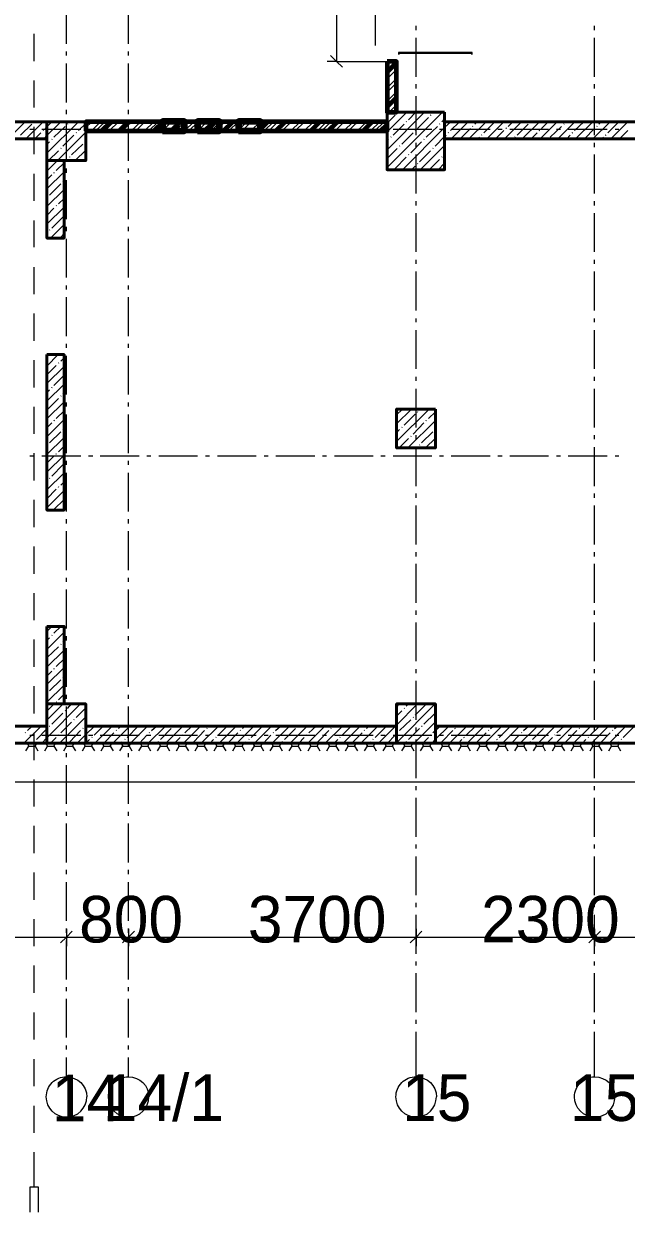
# Model space of a CAD drawing. Header units: millimetres. Extents: x -249154 to 415037, y -45458 to 354837.
# Drawn here: x -182984 to -175225, y -4636 to 10678 of the extents above; entities that cross this region are included whole.
import ezdxf

# ---------------------------------------------------------------- set-up
doc = ezdxf.new("R2010")
doc.units = ezdxf.units.MM
doc.layers.add('501 заделка отвертсии ком', color=5, linetype='Continuous', lineweight=158)
doc.layers.add('6.1.1) Кирпич 4 вып 28 п.', color=20, linetype='Continuous', lineweight=60)

msp = doc.modelspace()

# ---------------------------------------------------------------- hatches: boundary and pattern name
at = {"layer": '6.1.1) Кирпич 4 вып 28 п.', "ltscale": 0.5}
h = msp.add_hatch(dxfattribs=at)
h.set_pattern_fill('ANSI32', color=256, scale=50)
h.paths.add_polyline_path([(-178305.1, 10191.2), (-178305.1, 9538.8), (-178182.2, 9538.8), (-178182.2, 10191.2)])
h = msp.add_hatch(dxfattribs=at)
h.set_pattern_fill('ANSI32', color=256, scale=50)
h.paths.add_polyline_path([(-182185.5, 9297.3), (-178305.1, 9297.3), (-178305.1, 9415.9), (-182185.5, 9415.9)])

# ---------------------------------------------------------------- linework, layer by layer
at = {"lineweight": 9}
for points in [[(-178957.4, 11762.9), (-178957.4, 10191.2), (-179076.1, 10191.2)], [(-178453.3, 10398.8), (-178453.3, 11402.8)], [(-182435.5, 10420), (-182435.5, 10919.8)], [(-181634.8, 10420), (-181634.8, 10919.8)], [(-177932.3, 10597.9), (-177932.3, 10653)], [(-175631.9, 10597.9), (-175631.9, 10653)], [(-182850.6, 10195.4), (-182850.6, 10547)], [(-177932.3, 9996.3), (-177932.3, 10496.2)], [(-175631.9, 9996.3), (-175631.9, 10496.2)], [(-182435.5, 10267.4), (-182435.5, 10322.5)], [(-181634.8, 10267.4), (-181634.8, 10322.5)], [(-177207.8, 10284.4), (-177207.8, 10309.8), (-178156.8, 10309.8), (-178156.8, 10284.4)], [(-178148.3, 10284.4), (-178148.3, 10301.3), (-177216.3, 10301.3), (-177216.3, 10284.4)], [(-182435.5, 9665.9), (-182435.5, 10165.8)], [(-181634.8, 9665.9), (-181634.8, 10165.8)], [(-178957.4, 10191.2), (-178309.3, 10191.2)], [(-178305.1, 10140.4), (-178250, 10191.2)], [(-178305.1, 10026), (-178182.2, 10144.6)], [(-178305.1, 9966.7), (-178182.2, 10089.5)], [(-178305.1, 9852.3), (-178182.2, 9975.1)], [(-182850.6, 9598.1), (-182850.6, 9945.5)], [(-178305.1, 9797.2), (-178182.2, 9915.8)], [(-178305.1, 9682.8), (-178182.2, 9801.4)], [(-177932.3, 9843.8), (-177932.3, 9898.9)], [(-175631.9, 9843.8), (-175631.9, 9898.9)], [(-178305.1, 9627.8), (-178182.2, 9746.4)], [(-177932.3, 9242.2), (-177932.3, 9746.4)], [(-175631.9, 9242.2), (-175631.9, 9746.4)], [(-182435.5, 9513.4), (-182435.5, 9568.4)], [(-181634.8, 9513.4), (-181634.8, 9568.4)], [(-178305.1, 9513.4), (-178279.6, 9538.8)], [(-178305.1, 9284.6), (-178050.9, 9538.8)], [(-178305.1, 9055.8), (-177822.1, 9538.8)], [(-178305.1, 8827.1), (-177593.3, 9538.8)], [(-178305.1, 9399), (-178199.1, 9500.7)], [(-178279.6, 9538.8), (-178182.2, 9632)], [(-178220.3, 9538.8), (-178182.2, 9576.9)], [(-178173.7, 9530.3), (-178169.5, 9534.6)], [(-178029.7, 9441.4), (-177936.5, 9538.8)], [(-177745.9, 9500.7), (-177737.4, 9504.9)], [(-177716.2, 9530.3), (-177707.7, 9538.8)], [(-183185.3, 9195.6), (-182965, 9415.9)], [(-183024.3, 9242.2), (-182880.3, 9386.3)], [(-182956.6, 9195.6), (-182736.3, 9415.9)], [(-182850.6, 9415.9), (-182850.6, 9415.9)], [(-182850.6, 8996.5), (-182850.6, 9348.2)], [(-182727.8, 9195.6), (-182685.4, 9238), (-182507.5, 9415.9)], [(-182710.8, 9327), (-182685.4, 9352.4), (-182621.9, 9415.9)], [(-182685.4, 9009.2), (-182278.7, 9415.9)], [(-182596.5, 9216.8), (-182452.4, 9356.6)], [(-182435.5, 8911.8), (-182435.5, 9415.9)], [(-182422.8, 9386.3), (-182418.5, 9390.5)], [(-182393.1, 9415.9), (-182393.1, 9415.9)], [(-182278.7, 9301.6), (-182185.5, 9394.8)], [(-182185.5, 9394.8), (-182164.4, 9415.9)], [(-182185.5, 9339.7), (-182109.3, 9415.9)], [(-182113.5, 9297.3), (-181994.9, 9415.9)], [(-182058.5, 9297.3), (-181935.6, 9415.9)], [(-181944.1, 9297.3), (-181821.2, 9415.9)], [(-181884.8, 9297.3), (-181766.1, 9415.9)], [(-181770.4, 9297.3), (-181651.8, 9415.9)], [(-181715.3, 9297.3), (-181592.5, 9415.9)], [(-181634.8, 8911.8), (-181634.8, 9415.9)], [(-181600.9, 9297.3), (-181478.1, 9415.9)], [(-181541.6, 9297.3), (-181423, 9415.9)], [(-181427.2, 9297.3), (-181308.6, 9415.9)], [(-181372.2, 9297.3), (-181253.5, 9415.9)], [(-181257.8, 9297.3), (-181139.2, 9415.9)], [(-181198.5, 9297.3), (-181079.9, 9415.9)], [(-181088.3, 9297.3), (-180965.5, 9415.9)], [(-181029, 9297.3), (-180910.4, 9415.9)], [(-180914.6, 9297.3), (-180796, 9415.9)], [(-180859.6, 9297.3), (-180736.7, 9415.9)], [(-180745.2, 9297.3), (-180622.3, 9415.9)], [(-180685.9, 9297.3), (-180567.3, 9415.9)], [(-180571.5, 9297.3), (-180452.9, 9415.9)], [(-180516.4, 9297.3), (-180393.6, 9415.9)], [(-180402, 9297.3), (-180283.4, 9415.9)], [(-180342.7, 9297.3), (-180224.1, 9415.9)], [(-180228.4, 9297.3), (-180109.7, 9415.9)], [(-180173.3, 9297.3), (-180054.7, 9415.9)], [(-180058.9, 9297.3), (-179940.3, 9415.9)], [(-180003.8, 9297.3), (-179881, 9415.9)], [(-179889.4, 9297.3), (-179766.6, 9415.9)], [(-179830.1, 9297.3), (-179711.5, 9415.9)], [(-179715.8, 9297.3), (-179597.1, 9415.9)], [(-179660.7, 9297.3), (-179537.8, 9415.9)], [(-179546.3, 9297.3), (-179423.4, 9415.9)], [(-179487, 9297.3), (-179368.4, 9415.9)], [(-179372.6, 9297.3), (-179254, 9415.9)], [(-179317.5, 9297.3), (-179198.9, 9415.9)], [(-179203.2, 9297.3), (-179084.5, 9415.9)], [(-179148.1, 9297.3), (-179025.2, 9415.9)], [(-179033.7, 9297.3), (-178910.8, 9415.9)], [(-178974.4, 9297.3), (-178855.8, 9415.9)], [(-178860, 9297.3), (-178741.4, 9415.9)], [(-178804.9, 9297.3), (-178682.1, 9415.9)], [(-178690.6, 9297.3), (-178567.7, 9415.9)], [(-178631.3, 9297.3), (-178512.6, 9415.9)], [(-178516.9, 9297.3), (-178398.3, 9415.9)], [(-178461.8, 9297.3), (-178343.2, 9415.9)], [(-178228.8, 9242.2), (-178084.8, 9386.3)], [(-178105.9, 8797.4), (-177563.7, 9339.7), (-177483.2, 9415.9)], [(-178059.3, 9415.9), (-178055.1, 9420.2)], [(-177915.3, 9327), (-177771.3, 9471)], [(-177800.9, 9216.8), (-177656.9, 9356.6)], [(-177631.5, 9386.3), (-177627.2, 9390.5)], [(-177601.8, 9415.9), (-177563.7, 9454.1)], [(-177487.4, 9301.6), (-177373.1, 9415.9)], [(-177479, 9195.6), (-177258.7, 9415.9)], [(-177250.2, 9195.6), (-177029.9, 9415.9)], [(-177203.6, 9356.6), (-177199.4, 9360.9)], [(-177173.9, 9386.3), (-177144.3, 9415.9)], [(-177059.6, 9271.9), (-176915.5, 9415.9)], [(-177021.4, 9195.6), (-176801.2, 9415.9)], [(-176792.7, 9195.6), (-176572.4, 9415.9)], [(-176746.1, 9356.6), (-176686.8, 9415.9)], [(-176631.7, 9242.2), (-176487.7, 9386.3)], [(-176563.9, 9195.6), (-176343.6, 9415.9)], [(-176462.2, 9415.9), (-176458, 9415.9)], [(-176335.2, 9195.6), (-176114.9, 9415.9)], [(-176318.2, 9327), (-176229.2, 9415.9)], [(-176203.8, 9216.8), (-176059.8, 9356.6)], [(-176106.4, 9195.6), (-175886.1, 9415.9)], [(-176030.1, 9386.3), (-176025.9, 9390.5)], [(-176004.7, 9415.9), (-176000.5, 9415.9)], [(-175890.3, 9301.6), (-175771.7, 9415.9)], [(-175877.6, 9195.6), (-175657.3, 9415.9)], [(-175653.1, 9195.6), (-175432.8, 9415.9)], [(-175602.3, 9356.6), (-175598, 9360.9)], [(-175576.8, 9386.3), (-175547.2, 9415.9)], [(-175462.5, 9271.9), (-175318.4, 9415.9)], [(-175424.3, 9195.6), (-175204, 9415.9)], [(-182905.7, 9318.5), (-182850.6, 9318.5)], [(-182842.2, 9195.6), (-182765.9, 9271.9)], [(-182753.2, 9318.5), (-182249.1, 9318.5)], [(-182736.3, 9301.6), (-182732, 9305.8)], [(-182685.4, 8780.5), (-182549.9, 8916.1), (-182185.5, 9280.4)], [(-182621.9, 9187.2), (-182617.6, 9191.4)], [(-182482.1, 9102.4), (-182338.1, 9242.2)], [(-182308.4, 9271.9), (-182304.2, 9276.1)], [(-182151.7, 9318.5), (-182096.6, 9318.5)], [(-181999.1, 9318.5), (-181499.3, 9318.5)], [(-181397.6, 9318.5), (-181346.7, 9318.5)], [(-181245.1, 9318.5), (-180745.2, 9318.5)], [(-180643.5, 9318.5), (-180592.7, 9318.5)], [(-180491, 9318.5), (-179991.1, 9318.5)], [(-179889.4, 9318.5), (-179838.6, 9318.5)], [(-179736.9, 9318.5), (-179237, 9318.5)], [(-179135.4, 9318.5), (-179084.5, 9318.5)], [(-178982.9, 9318.5), (-178483, 9318.5)], [(-178385.5, 9318.5), (-178330.5, 9318.5)], [(-178347.4, 9297.3), (-178305.1, 9339.7)], [(-178258.5, 9216.8), (-178254.2, 9221.1)], [(-178228.8, 9318.5), (-177728.9, 9318.5)], [(-178114.4, 9127.9), (-177970.4, 9271.9)], [(-177945, 9301.6), (-177940.7, 9305.8)], [(-177830.6, 9187.2), (-177826.3, 9191.4)], [(-177686.5, 9102.4), (-177563.7, 9225.3), (-177542.5, 9242.2)], [(-177631.5, 9318.5), (-177576.4, 9318.5)], [(-177517.1, 9271.9), (-177512.9, 9276.1)], [(-177479, 9318.5), (-176979.1, 9318.5)], [(-177364.6, 9195.6), (-177229, 9327)], [(-177135.8, 9195.6), (-177114.6, 9216.8)], [(-177089.2, 9242.2), (-177085, 9246.5)], [(-176907.1, 9195.6), (-176801.2, 9301.6)], [(-176877.4, 9318.5), (-176822.3, 9318.5)], [(-176775.7, 9327), (-176767.3, 9335.4)], [(-176724.9, 9318.5), (-176225, 9318.5)], [(-176661.4, 9216.8), (-176657.1, 9221.1)], [(-176449.5, 9195.6), (-176373.3, 9271.9)], [(-176347.9, 9301.6), (-176339.4, 9305.8)], [(-176123.3, 9318.5), (-176072.5, 9318.5)], [(-175992, 9195.6), (-175945.4, 9242.2)], [(-175970.8, 9318.5), (-175470.9, 9318.5)], [(-175920, 9271.9), (-175911.5, 9276.1)], [(-175763.2, 9195.6), (-175631.9, 9327)], [(-175538.7, 9195.6), (-175517.5, 9216.8)], [(-175492.1, 9242.2), (-175483.6, 9246.5)], [(-175369.3, 9318.5), (-175318.4, 9318.5)], [(-175310, 9195.6), (-175204, 9301.6)], [(-182685.4, 9123.6), (-182651.5, 9157.5)], [(-182681.2, 8899.1), (-182664.2, 8916.1), (-182537.2, 9043.1)], [(-182507.5, 9072.8), (-182503.3, 9077)], [(-182367.7, 8988.1), (-182223.7, 9127.9)], [(-182321.1, 8916.1), (-182185.5, 9051.6)], [(-182194, 9157.5), (-182189.8, 9161.8)], [(-178305.1, 9170.2), (-178288.1, 9187.2)], [(-178305.1, 8941.5), (-178173.7, 9072.8)], [(-178144.1, 9102.4), (-178139.8, 9106.7)], [(-178000, 9013.5), (-177860.2, 9157.5)], [(-177932.3, 9089.7), (-177932.3, 9144.8)], [(-177885.7, 8899.1), (-177745.9, 9043.1)], [(-177877.2, 8797.4), (-177563.7, 9110.9)], [(-177716.2, 9072.8), (-177712, 9077)], [(-175631.9, 9089.7), (-175631.9, 9144.8)], [(-182566.8, 8789), (-182465.1, 8886.4)], [(-182435.5, 8916.1), (-182422.8, 8928.8)], [(-182393.1, 8958.4), (-182388.9, 8962.7)], [(-182206.7, 8916.1), (-182185.5, 8937.2)], [(-178199.1, 8814.4), (-178059.3, 8958.4)], [(-178029.7, 8988.1), (-178025.5, 8992.3)], [(-177932.3, 8492.4), (-177932.3, 8992.3)], [(-177762.8, 8797.4), (-177631.5, 8928.8)], [(-177601.8, 8958.4), (-177597.6, 8962.7)], [(-177572.2, 8988.1), (-177563.7, 8996.5)], [(-175631.9, 8492.4), (-175631.9, 8992.3)], [(-182850.6, 8395), (-182850.6, 8746.6)], [(-182685.4, 8551.7), (-182465.1, 8772)], [(-182685.4, 8666.1), (-182621.9, 8729.7)], [(-182596.5, 8759.3), (-182588, 8763.5)], [(-182435.5, 8759.3), (-182435.5, 8814.4)], [(-181634.8, 8759.3), (-181634.8, 8814.4)], [(-177991.6, 8797.4), (-177945, 8844)], [(-177915.3, 8873.7), (-177911.1, 8877.9)], [(-177648.4, 8797.4), (-177563.7, 8882.2)], [(-182651.5, 8471.2), (-182507.5, 8615.3)], [(-182482.1, 8644.9), (-182477.9, 8649.2)], [(-182435.5, 8162), (-182435.5, 8661.9)], [(-181634.8, 8162), (-181634.8, 8661.9)], [(-191560.6, 1307.6), (-191560.6, 909.4), (-153874.1, 909.4), (-153874.1, 4565.3), (-144867.6, 4565.3), (-144867.6, 8564.4), (-145261.6, 8564.4)], [(-182685.4, 8323), (-182465.1, 8543.3)], [(-182681.2, 8445.8), (-182677, 8450.1)], [(-182537.2, 8356.9), (-182465.1, 8428.9)], [(-182685.4, 8094.2), (-182465.1, 8314.5)], [(-182685.4, 8208.6), (-182596.5, 8301.8)], [(-182566.8, 8331.4), (-182562.6, 8335.7)], [(-177932.3, 8335.7), (-177932.3, 8390.7)], [(-175631.9, 8335.7), (-175631.9, 8390.7)], [(-182850.6, 7797.7), (-182850.6, 8145)], [(-182621.9, 8043.4), (-182482.1, 8187.4)], [(-177932.3, 7738.3), (-177932.3, 8238.2)], [(-175631.9, 7738.3), (-175631.9, 8238.2)], [(-182685.4, 7984.1), (-182681.2, 7988.3)], [(-182651.5, 8017.9), (-182647.3, 8022.2)], [(-182638.8, 7916.3), (-182465.1, 8090)], [(-182507.5, 7929), (-182465.1, 7975.6)], [(-182435.5, 8005.2), (-182435.5, 8060.3)], [(-181634.8, 8005.2), (-181634.8, 8060.3)], [(-182435.5, 7407.9), (-182435.5, 7907.8)], [(-181634.8, 7407.9), (-181634.8, 7907.8)], [(-182850.6, 7196.1), (-182850.6, 7543.5)], [(-177932.3, 7585.8), (-177932.3, 7636.7)], [(-175631.9, 7585.8), (-175631.9, 7636.7)], [(-177932.3, 6984.3), (-177932.3, 7484.2)], [(-175631.9, 6984.3), (-175631.9, 7484.2)], [(-182435.5, 7255.4), (-182435.5, 7306.2)], [(-181634.8, 7255.4), (-181634.8, 7306.2)], [(-182435.5, 6653.8), (-182435.5, 7153.7)], [(-181634.8, 6653.8), (-181634.8, 7153.7)], [(-182850.6, 6594.5), (-182850.6, 6946.2)], [(-177932.3, 6831.8), (-177932.3, 6882.6)], [(-175631.9, 6831.8), (-175631.9, 6882.6)], [(-177932.3, 6230.2), (-177932.3, 6730.1)], [(-175631.9, 6230.2), (-175631.9, 6730.1)], [(-182435.5, 6501.3), (-182435.5, 6552.2)], [(-181634.8, 6501.3), (-181634.8, 6552.2)], [(-182850.6, 5993), (-182850.6, 6344.6)], [(-182685.4, 6268.3), (-182541.4, 6416.6)], [(-182685.4, 6382.7), (-182681.2, 6391.2)], [(-182537.2, 6306.5), (-182532.9, 6310.7)], [(-182507.5, 6331.9), (-182465.1, 6374.2)], [(-182435.5, 5899.8), (-182435.5, 6399.7)], [(-181634.8, 5899.8), (-181634.8, 6399.7)], [(-182685.4, 6154), (-182566.8, 6276.8)], [(-182685.4, 6043.8), (-182465.1, 6259.9)], [(-182596.5, 6018.4), (-182465.1, 6149.7)], [(-177932.3, 6077.7), (-177932.3, 6128.5)], [(-175631.9, 6077.7), (-175631.9, 6128.5)], [(-182685.4, 5815), (-182465.1, 6035.3)], [(-182621.9, 5988.7), (-182617.6, 5997.2)], [(-177932.3, 5476.1), (-177932.3, 5976)], [(-175631.9, 5476.1), (-175631.9, 5976)], [(-182685.4, 5929.4), (-182651.5, 5963.3)], [(-182681.2, 5704.9), (-182537.2, 5848.9)], [(-182507.5, 5878.6), (-182503.3, 5882.8)], [(-182482.1, 5904), (-182465.1, 5921)], [(-182850.6, 5395.6), (-182850.6, 5743)], [(-182685.4, 5586.3), (-182465.1, 5806.6)], [(-182566.8, 5590.5), (-182465.1, 5692.2)], [(-182435.5, 5747.3), (-182435.5, 5798.1)], [(-181634.8, 5747.3), (-181634.8, 5798.1)], [(-178182.2, 5522.7), (-177991.6, 5713.4)], [(-178182.2, 5294), (-177762.8, 5713.4)], [(-178182.2, 5637.1), (-178105.9, 5713.4)], [(-177915.3, 5675.2), (-177911.1, 5683.7)], [(-177885.7, 5704.9), (-177877.2, 5713.4)], [(-177771.3, 5590.5), (-177682.3, 5679.5)], [(-182685.4, 5357.5), (-182465.1, 5577.8)], [(-182685.4, 5471.9), (-182621.9, 5535.4)], [(-182596.5, 5560.9), (-182588, 5569.3)], [(-182435.5, 5145.7), (-182435.5, 5645.6)], [(-181634.8, 5145.7), (-181634.8, 5645.6)], [(-178084.8, 5505.8), (-177945, 5649.8)], [(-178038.2, 5213.5), (-177682.3, 5565.1)], [(-177970.4, 5391.4), (-177830.6, 5535.4)], [(-177800.9, 5560.9), (-177796.7, 5569.3)], [(-182651.5, 5277), (-182507.5, 5421.1)], [(-182482.1, 5450.7), (-182477.9, 5455)], [(-178182.2, 5408.4), (-178144.1, 5450.7)], [(-178114.4, 5476.1), (-178110.2, 5480.4)], [(-178000, 5361.8), (-177995.8, 5366)], [(-177932.3, 5323.6), (-177932.3, 5378.7)], [(-177860.2, 5277), (-177716.2, 5421.1)], [(-177686.5, 5450.7), (-177682.3, 5455)], [(-175631.9, 5323.6), (-175631.9, 5378.7)], [(-182685.4, 5128.8), (-182465.1, 5349)], [(-182681.2, 5247.4), (-182677, 5251.6)], [(-182537.2, 5162.7), (-182465.1, 5234.7)], [(-178148.3, 5213.5), (-178029.7, 5336.3)], [(-177932.3, 4722.1), (-177932.3, 5222)], [(-177923.8, 5213.5), (-177915.3, 5222)], [(-177885.7, 5247.4), (-177881.4, 5251.6)], [(-177809.4, 5213.5), (-177682.3, 5340.6)], [(-177695, 5213.5), (-177682.3, 5226.2)], [(-175631.9, 4722.1), (-175631.9, 5222)], [(-182905.7, 5111.8), (-182850.6, 5111.8)], [(-182850.6, 4794.1), (-182850.6, 5145.7)], [(-182753.2, 5111.8), (-182249.1, 5111.8)], [(-182685.4, 4900), (-182465.1, 5120.3)], [(-182685.4, 5014.4), (-182596.5, 5107.6)], [(-182566.8, 5133), (-182562.6, 5141.5)], [(-182151.7, 5111.8), (-182096.6, 5111.8)], [(-181999.1, 5111.8), (-181499.3, 5111.8)], [(-181397.6, 5111.8), (-181346.7, 5111.8)], [(-181245.1, 5111.8), (-180745.2, 5111.8)], [(-180643.5, 5111.8), (-180592.7, 5111.8)], [(-180491, 5111.8), (-179991.1, 5111.8)], [(-179889.4, 5111.8), (-179838.6, 5111.8)], [(-179736.9, 5111.8), (-179237, 5111.8)], [(-179135.4, 5111.8), (-179084.5, 5111.8)], [(-178982.9, 5111.8), (-178483, 5111.8)], [(-178385.5, 5111.8), (-178330.5, 5111.8)], [(-178228.8, 5111.8), (-177728.9, 5111.8)], [(-177631.5, 5111.8), (-177576.4, 5111.8)], [(-177479, 5111.8), (-176979.1, 5111.8)], [(-176877.4, 5111.8), (-176822.3, 5111.8)], [(-176724.9, 5111.8), (-176225, 5111.8)], [(-176123.3, 5111.8), (-176072.5, 5111.8)], [(-175970.8, 5111.8), (-175470.9, 5111.8)], [(-175369.3, 5111.8), (-175318.4, 5111.8)], [(-182621.9, 4849.2), (-182482.1, 4993.2)], [(-182435.5, 4993.2), (-182435.5, 5048.3)], [(-181634.8, 4993.2), (-181634.8, 5048.3)], [(-182685.4, 4671.2), (-182465.1, 4891.5)], [(-182685.4, 4785.6), (-182681.2, 4794.1)], [(-182651.5, 4819.5), (-182647.3, 4823.7)], [(-182507.5, 4734.8), (-182465.1, 4777.1)], [(-182435.5, 4391.6), (-182435.5, 4891.5)], [(-181634.8, 4391.6), (-181634.8, 4891.5)], [(-182685.4, 4556.9), (-182566.8, 4679.7)], [(-182685.4, 4442.5), (-182465.1, 4662.8)], [(-182537.2, 4705.1), (-182532.9, 4713.6)], [(-177932.3, 4569.6), (-177932.3, 4624.6)], [(-175631.9, 4569.6), (-175631.9, 4624.6)], [(-182850.6, 4192.5), (-182850.6, 4544.1)], [(-182596.5, 4421.3), (-182465.1, 4548.4)], [(-177932.3, 3968), (-177932.3, 4472.1)], [(-175631.9, 3968), (-175631.9, 4472.1)], [(-182490.6, 4412.8), (-182465.1, 4434)], [(-182435.5, 4239.1), (-182435.5, 4294.2)], [(-181634.8, 4239.1), (-181634.8, 4294.2)], [(-182435.5, 3637.6), (-182435.5, 4141.7)], [(-181634.8, 3637.6), (-181634.8, 4141.7)], [(-182850.6, 3591), (-182850.6, 3942.6)], [(-177932.3, 3815.5), (-177932.3, 3870.6)], [(-175631.9, 3815.5), (-175631.9, 3870.6)], [(-177932.3, 3218.2), (-177932.3, 3718.1)], [(-175631.9, 3218.2), (-175631.9, 3718.1)], [(-182435.5, 3485.1), (-182435.5, 3540.1)], [(-181634.8, 3485.1), (-181634.8, 3540.1)], [(-182435.5, 2887.7), (-182435.5, 3387.6)], [(-181634.8, 2887.7), (-181634.8, 3387.6)], [(-182850.6, 2993.6), (-182850.6, 3341)], [(-177932.3, 3061.4), (-177932.3, 3116.5)], [(-175631.9, 3061.4), (-175631.9, 3116.5)], [(-182685.4, 2845.4), (-182621.9, 2913.2)], [(-182596.5, 2824.2), (-182507.5, 2913.2)], [(-177932.3, 2464.1), (-177932.3, 2964)], [(-175631.9, 2464.1), (-175631.9, 2964)], [(-182685.4, 2616.6), (-182465.1, 2836.9)], [(-182685.4, 2731), (-182651.5, 2764.9)], [(-182621.9, 2794.5), (-182617.6, 2798.8)], [(-182435.5, 2731), (-182435.5, 2786.1)], [(-181634.8, 2731), (-181634.8, 2786.1)], [(-182850.6, 2392.1), (-182850.6, 2743.7)], [(-182685.4, 2387.8), (-182465.1, 2608.1)], [(-182681.2, 2510.7), (-182537.2, 2650.5)], [(-182507.5, 2680.2), (-182503.3, 2684.4)], [(-182482.1, 2709.8), (-182465.1, 2722.5)], [(-182435.5, 2133.7), (-182435.5, 2633.6)], [(-181634.8, 2133.7), (-181634.8, 2633.6)], [(-182566.8, 2396.3), (-182465.1, 2493.8)], [(-182685.4, 2163.3), (-182465.1, 2383.6)], [(-182685.4, 2273.5), (-182621.9, 2337)], [(-182596.5, 2366.7), (-182588, 2370.9)], [(-177932.3, 2311.6), (-177932.3, 2362.4)], [(-175631.9, 2311.6), (-175631.9, 2362.4)], [(-182685.4, 1934.6), (-182465.1, 2154.8)], [(-182651.5, 2082.8), (-182507.5, 2222.6)], [(-182482.1, 2252.3), (-182477.9, 2256.5)], [(-177932.3, 1710), (-177932.3, 2209.9)], [(-175631.9, 1710), (-175631.9, 2209.9)], [(-182850.6, 1790.5), (-182850.6, 2142.1)], [(-182681.2, 2053.2), (-182677, 2057.4)], [(-182537.2, 1968.4), (-182465.1, 2040.5)], [(-182435.5, 1981.2), (-182435.5, 2032)], [(-181634.8, 1981.2), (-181634.8, 2032)], [(-182753.2, 1409.2), (-182685.4, 1477), (-182253.3, 1913.4)], [(-182685.4, 1705.8), (-182477.9, 1913.4), (-182465.1, 1926.1)], [(-182685.4, 1820.2), (-182596.5, 1909.1)], [(-182566.8, 1938.8), (-182562.6, 1943)], [(-182435.5, 1379.6), (-182435.5, 1879.5)], [(-182422.8, 1854.1), (-182367.7, 1913.4)], [(-182308.4, 1739.7), (-182185.5, 1862.5)], [(-181634.8, 1379.6), (-181634.8, 1879.5)], [(-178186.4, 1409.2), (-178182.2, 1413.5), (-177686.5, 1913.4)], [(-178182.2, 1871), (-178144.1, 1913.4)], [(-178182.2, 1642.2), (-177915.3, 1913.4)], [(-178084.8, 1854.1), (-178080.5, 1858.3)], [(-178059.3, 1883.7), (-178029.7, 1913.4)], [(-177945, 1769.3), (-177800.9, 1909.1)], [(-182621.9, 1655), (-182482.1, 1794.8)], [(-182524.5, 1409.2), (-182185.5, 1748.2)], [(-182452.4, 1824.4), (-182448.2, 1828.6)], [(-182338.1, 1710), (-182333.8, 1714.3)], [(-178182.2, 1756.6), (-178114.4, 1824.4)], [(-178144.1, 1570.2), (-178000, 1710)], [(-177970.4, 1739.7), (-177966.1, 1743.9)], [(-177957.7, 1409.2), (-177682.3, 1684.6)], [(-177830.6, 1655), (-177686.5, 1794.8)], [(-182982, 1409.2), (-182761.7, 1629.5)], [(-182965, 1540.6), (-182960.8, 1544.8)], [(-182935.4, 1570.2), (-182876.1, 1629.5)], [(-182850.6, 1189), (-182850.6, 1540.6)], [(-182821, 1455.8), (-182685.4, 1591.4), (-182681.2, 1595.6)], [(-182651.5, 1625.3), (-182647.3, 1629.5)], [(-182507.5, 1540.6), (-182367.7, 1680.4)], [(-182393.1, 1426.2), (-182253.3, 1570.2)], [(-182295.7, 1409.2), (-182185.5, 1519.4), (-182075.4, 1629.5)], [(-182223.7, 1595.6), (-182219.4, 1599.9)], [(-182194, 1625.3), (-182185.5, 1633.8)], [(-182079.6, 1510.9), (-181961, 1629.5)], [(-182066.9, 1409.2), (-181846.6, 1629.5)], [(-181952.5, 1409.2), (-181825.5, 1540.6)], [(-181838.2, 1409.2), (-181617.9, 1629.5)], [(-181795.8, 1570.2), (-181791.6, 1574.5)], [(-181766.1, 1595.6), (-181732.3, 1629.5)], [(-181651.8, 1481.3), (-181512, 1625.3)], [(-181609.4, 1409.2), (-181389.1, 1629.5)], [(-181380.6, 1409.2), (-181160.3, 1629.5)], [(-181367.9, 1540.6), (-181363.7, 1544.8)], [(-181338.3, 1570.2), (-181274.7, 1629.5)], [(-181223.9, 1455.8), (-181084.1, 1595.6)], [(-181156.1, 1409.2), (-180935.8, 1629.5)], [(-181054.4, 1625.3), (-181050.2, 1629.5)], [(-180927.3, 1409.2), (-180707.1, 1629.5)], [(-180910.4, 1540.6), (-180821.4, 1629.5)], [(-180796, 1426.2), (-180656.2, 1570.2)], [(-180698.6, 1409.2), (-180478.3, 1629.5)], [(-180626.6, 1595.6), (-180622.3, 1599.9)], [(-180596.9, 1625.3), (-180592.7, 1629.5)], [(-180482.5, 1510.9), (-180363.9, 1629.5)], [(-180469.8, 1409.2), (-180249.5, 1629.5)], [(-180355.4, 1409.2), (-180228.4, 1540.6)], [(-180241.1, 1409.2), (-180020.8, 1629.5)], [(-180198.7, 1570.2), (-180194.5, 1574.5)], [(-180169, 1595.6), (-180135.2, 1629.5)], [(-180054.7, 1481.3), (-179910.6, 1625.3)], [(-180012.3, 1409.2), (-179792, 1629.5)], [(-179783.5, 1409.2), (-179563.2, 1629.5)], [(-179770.8, 1540.6), (-179766.6, 1544.8)], [(-179741.2, 1570.2), (-179677.6, 1629.5)], [(-179626.8, 1455.8), (-179482.8, 1595.6)], [(-179554.8, 1409.2), (-179334.5, 1629.5)], [(-179457.3, 1625.3), (-179453.1, 1629.5)], [(-179326, 1409.2), (-179105.7, 1629.5)], [(-179313.3, 1540.6), (-179220.1, 1629.5)], [(-179198.9, 1426.2), (-179054.9, 1570.2)], [(-179101.5, 1409.2), (-178881.2, 1629.5)], [(-179029.5, 1595.6), (-179025.2, 1599.9)], [(-178999.8, 1625.3), (-178995.6, 1629.5)], [(-178885.4, 1510.9), (-178766.8, 1629.5)], [(-178872.7, 1409.2), (-178652.4, 1629.5)], [(-178758.3, 1409.2), (-178627, 1540.6)], [(-178644, 1409.2), (-178423.7, 1629.5)], [(-178601.6, 1570.2), (-178597.4, 1574.5)], [(-178571.9, 1595.6), (-178538.1, 1629.5)], [(-178457.6, 1481.3), (-178313.5, 1625.3)], [(-178415.2, 1409.2), (-178194.9, 1629.5)], [(-178173.7, 1540.6), (-178169.5, 1544.8)], [(-178029.7, 1455.8), (-177885.7, 1595.6)], [(-177932.3, 1557.5), (-177932.3, 1608.4)], [(-177860.2, 1625.3), (-177851.8, 1629.5)], [(-177728.9, 1409.2), (-177682.3, 1460.1), (-177508.6, 1629.5)], [(-177716.2, 1540.6), (-177682.3, 1574.5), (-177623, 1629.5)], [(-177601.8, 1426.2), (-177457.8, 1570.2)], [(-177500.1, 1409.2), (-177279.9, 1629.5)], [(-177432.4, 1595.6), (-177423.9, 1599.9)], [(-177402.7, 1625.3), (-177394.2, 1629.5)], [(-177288.3, 1510.9), (-177165.5, 1629.5)], [(-177275.6, 1409.2), (-177055.3, 1629.5)], [(-177161.2, 1409.2), (-177029.9, 1540.6)], [(-177046.9, 1409.2), (-176826.6, 1629.5)], [(-177000.3, 1570.2), (-176996, 1574.5)], [(-176974.8, 1595.6), (-176940.9, 1629.5)], [(-176860.5, 1481.3), (-176716.4, 1625.3)], [(-176818.1, 1409.2), (-176597.8, 1629.5)], [(-176589.3, 1409.2), (-176369, 1629.5)], [(-176572.4, 1540.6), (-176568.2, 1544.8)], [(-176547, 1570.2), (-176483.4, 1629.5)], [(-176432.6, 1455.8), (-176288.6, 1595.6)], [(-176360.6, 1409.2), (-176140.3, 1629.5)], [(-176258.9, 1625.3), (-176254.7, 1629.5)], [(-176131.8, 1409.2), (-175911.5, 1629.5)], [(-176119.1, 1540.6), (-176025.9, 1629.5)], [(-176004.7, 1426.2), (-175860.7, 1570.2)], [(-175903, 1409.2), (-175682.8, 1629.5)], [(-175831, 1595.6), (-175826.8, 1599.9)], [(-175805.6, 1625.3), (-175797.1, 1629.5)], [(-175691.2, 1510.9), (-175568.4, 1629.5)], [(-175674.3, 1409.2), (-175454, 1629.5)], [(-175631.9, 1557.5), (-175631.9, 1608.4)], [(-175559.9, 1409.2), (-175432.8, 1540.6)], [(-175445.5, 1409.2), (-175229.5, 1629.5)], [(-175403.2, 1570.2), (-175398.9, 1574.5)], [(-175377.7, 1595.6), (-175339.6, 1629.5)], [(-175263.4, 1481.3), (-175119.3, 1625.3)], [(-182939.6, 1409.2), (-182918.4, 1371.1), (-182837.9, 1371.1), (-182804, 1307.6)], [(-182905.7, 1510.9), (-182850.6, 1510.9)], [(-182850.6, 1426.2), (-182846.4, 1430.4)], [(-182837.9, 1371.1), (-182816.8, 1409.2)], [(-182753.2, 1510.9), (-182249.1, 1510.9)], [(-182698.1, 1409.2), (-182677, 1371.1), (-182596.5, 1371.1), (-182558.3, 1307.6)], [(-182638.8, 1409.2), (-182566.8, 1481.3)], [(-182596.5, 1371.1), (-182575.3, 1409.2)], [(-182537.2, 1510.9), (-182532.9, 1515.2)], [(-182456.7, 1409.2), (-182435.5, 1371.1), (-182355, 1371.1), (-182316.9, 1307.6)], [(-182355, 1371.1), (-182333.8, 1409.2)], [(-182215.2, 1409.2), (-182194, 1371.1), (-182113.5, 1371.1), (-182075.4, 1307.6)], [(-182181.3, 1409.2), (-182138.9, 1455.8)], [(-182151.7, 1510.9), (-182096.6, 1510.9)], [(-182113.5, 1371.1), (-182092.3, 1409.2)], [(-182109.3, 1481.3), (-182105.1, 1485.5)], [(-181999.1, 1510.9), (-181499.3, 1510.9)], [(-181973.7, 1409.2), (-181952.5, 1371.1), (-181872.1, 1371.1), (-181833.9, 1307.6)], [(-181872.1, 1371.1), (-181846.6, 1409.2)], [(-181732.3, 1409.2), (-181706.8, 1371.1), (-181626.3, 1371.1), (-181592.5, 1307.6)], [(-181723.8, 1409.2), (-181711.1, 1426.2)], [(-181681.4, 1455.8), (-181677.2, 1460.1)], [(-181626.3, 1371.1), (-181605.2, 1409.2)], [(-181495, 1409.2), (-181397.6, 1510.9)], [(-181486.5, 1409.2), (-181465.4, 1371.1), (-181384.9, 1371.1), (-181351, 1307.6)], [(-181397.6, 1510.9), (-181346.7, 1510.9)], [(-181384.9, 1371.1), (-181363.7, 1409.2)], [(-181253.5, 1426.2), (-181249.3, 1430.4)], [(-181245.1, 1510.9), (-180745.2, 1510.9)], [(-181245.1, 1409.2), (-181223.9, 1371.1), (-181143.4, 1371.1), (-181109.5, 1307.6)], [(-181143.4, 1371.1), (-181122.2, 1409.2)], [(-181041.7, 1409.2), (-180969.7, 1481.3)], [(-181003.6, 1409.2), (-180982.4, 1371.1), (-180901.9, 1371.1), (-180863.8, 1307.6)], [(-180940.1, 1510.9), (-180935.8, 1515.2)], [(-180901.9, 1371.1), (-180880.7, 1409.2)], [(-180762.1, 1409.2), (-180740.9, 1371.1), (-180660.5, 1371.1), (-180622.3, 1307.6)], [(-180660.5, 1371.1), (-180639.3, 1409.2)], [(-180643.5, 1510.9), (-180592.7, 1510.9)], [(-180584.2, 1409.2), (-180541.8, 1455.8)], [(-180520.7, 1409.2), (-180499.5, 1371.1), (-180419, 1371.1), (-180380.9, 1307.6)], [(-180512.2, 1481.3), (-180508, 1485.5)], [(-180491, 1510.9), (-179991.1, 1510.9)], [(-180419, 1371.1), (-180393.6, 1409.2)], [(-180279.2, 1409.2), (-180258, 1371.1), (-180173.3, 1371.1), (-180139.4, 1307.6)], [(-180173.3, 1371.1), (-180152.1, 1409.2)], [(-180126.7, 1409.2), (-180114, 1426.2)], [(-180084.3, 1455.8), (-180080.1, 1460.1)], [(-180037.7, 1409.2), (-180012.3, 1371.1), (-179931.8, 1371.1), (-179897.9, 1307.6)], [(-179931.8, 1371.1), (-179910.6, 1409.2)], [(-179897.9, 1409.2), (-179800.5, 1510.9)], [(-179889.4, 1510.9), (-179838.6, 1510.9)], [(-179792, 1409.2), (-179770.8, 1371.1), (-179690.3, 1371.1), (-179656.4, 1307.6)], [(-179736.9, 1510.9), (-179237, 1510.9)], [(-179690.3, 1371.1), (-179669.2, 1409.2)], [(-179656.4, 1426.2), (-179652.2, 1430.4)], [(-179550.5, 1409.2), (-179529.4, 1371.1), (-179448.9, 1371.1), (-179415, 1307.6)], [(-179448.9, 1371.1), (-179427.7, 1409.2)], [(-179440.4, 1409.2), (-179372.6, 1481.3)], [(-179343, 1510.9), (-179338.7, 1515.2)], [(-179309.1, 1409.2), (-179287.9, 1371.1), (-179207.4, 1371.1), (-179169.3, 1307.6)], [(-179207.4, 1371.1), (-179186.2, 1409.2)], [(-179135.4, 1510.9), (-179084.5, 1510.9)], [(-179067.6, 1409.2), (-179046.4, 1371.1), (-178965.9, 1371.1), (-178927.8, 1307.6)], [(-178987.1, 1409.2), (-178940.5, 1455.8)], [(-178982.9, 1510.9), (-178483, 1510.9)], [(-178965.9, 1371.1), (-178944.7, 1409.2)], [(-178915.1, 1481.3), (-178910.8, 1485.5)], [(-178826.1, 1409.2), (-178804.9, 1371.1), (-178724.5, 1371.1), (-178686.3, 1307.6)], [(-178724.5, 1371.1), (-178699, 1409.2)], [(-178584.7, 1409.2), (-178559.2, 1371.1), (-178478.7, 1371.1), (-178444.9, 1307.6)], [(-178529.6, 1409.2), (-178512.6, 1426.2)], [(-178487.2, 1455.8), (-178483, 1460.1)], [(-178478.7, 1371.1), (-178457.6, 1409.2)], [(-178385.5, 1510.9), (-178330.5, 1510.9)], [(-178338.9, 1409.2), (-178317.8, 1371.1), (-178237.3, 1371.1), (-178203.4, 1307.6)], [(-178300.8, 1409.2), (-178199.1, 1510.9)], [(-178237.3, 1371.1), (-178216.1, 1409.2)], [(-178228.8, 1510.9), (-177728.9, 1510.9)], [(-178097.5, 1409.2), (-178076.3, 1371.1), (-177995.8, 1371.1), (-177961.9, 1307.6)], [(-178059.3, 1426.2), (-178055.1, 1430.4)], [(-177995.8, 1371.1), (-177974.6, 1409.2)], [(-177932.3, 956), (-177932.3, 1455.8)], [(-177856, 1409.2), (-177834.8, 1371.1), (-177754.3, 1371.1), (-177716.2, 1307.6)], [(-177843.3, 1409.2), (-177771.3, 1481.3)], [(-177754.3, 1371.1), (-177733.1, 1409.2)], [(-177745.9, 1510.9), (-177737.4, 1515.2)], [(-177631.5, 1510.9), (-177576.4, 1510.9)], [(-177614.5, 1409.2), (-177593.3, 1371.1), (-177512.9, 1371.1), (-177474.7, 1307.6)], [(-177512.9, 1371.1), (-177491.7, 1409.2)], [(-177479, 1510.9), (-176979.1, 1510.9)], [(-177385.8, 1409.2), (-177343.4, 1455.8)], [(-177373.1, 1409.2), (-177351.9, 1371.1), (-177271.4, 1371.1), (-177233.3, 1307.6)], [(-177318, 1481.3), (-177309.5, 1485.5)], [(-177271.4, 1371.1), (-177250.2, 1409.2)], [(-177131.6, 1409.2), (-177110.4, 1371.1), (-177029.9, 1371.1), (-176991.8, 1307.6)], [(-177029.9, 1371.1), (-177004.5, 1409.2)], [(-176932.5, 1409.2), (-176915.5, 1426.2)], [(-176890.1, 1455.8), (-176881.6, 1460.1)], [(-176890.1, 1409.2), (-176864.7, 1371.1), (-176784.2, 1371.1), (-176750.3, 1307.6)], [(-176877.4, 1510.9), (-176822.3, 1510.9)], [(-176784.2, 1371.1), (-176763, 1409.2)], [(-176724.9, 1510.9), (-176225, 1510.9)], [(-176703.7, 1409.2), (-176602, 1510.9)], [(-176644.4, 1409.2), (-176623.2, 1371.1), (-176542.7, 1371.1), (-176508.8, 1307.6)], [(-176542.7, 1371.1), (-176521.6, 1409.2)], [(-176462.2, 1426.2), (-176453.8, 1430.4)], [(-176402.9, 1409.2), (-176381.8, 1371.1), (-176301.3, 1371.1), (-176267.4, 1307.6)], [(-176301.3, 1371.1), (-176280.1, 1409.2)], [(-176246.2, 1409.2), (-176174.2, 1481.3)], [(-176161.5, 1409.2), (-176140.3, 1371.1), (-176059.8, 1371.1), (-176021.7, 1307.6)], [(-176144.5, 1510.9), (-176140.3, 1515.2)], [(-176123.3, 1510.9), (-176072.5, 1510.9)], [(-176059.8, 1371.1), (-176038.6, 1409.2)], [(-175970.8, 1510.9), (-175470.9, 1510.9)], [(-175920, 1409.2), (-175898.8, 1371.1), (-175818.3, 1371.1), (-175780.2, 1307.6)], [(-175818.3, 1371.1), (-175797.1, 1409.2)], [(-175788.7, 1409.2), (-175746.3, 1455.8)], [(-175716.6, 1481.3), (-175712.4, 1485.5)], [(-175678.5, 1409.2), (-175657.3, 1371.1), (-175576.8, 1371.1), (-175538.7, 1307.6)], [(-175631.9, 956), (-175631.9, 1455.8)], [(-175576.8, 1371.1), (-175551.4, 1409.2)], [(-175437, 1409.2), (-175415.9, 1371.1), (-175331.1, 1371.1), (-175297.2, 1307.6)], [(-175369.3, 1510.9), (-175318.4, 1510.9)], [(-175335.4, 1409.2), (-175318.4, 1426.2)], [(-175331.1, 1371.1), (-175310, 1409.2)], [(-175288.8, 1455.8), (-175284.5, 1460.1)], [(-182956.6, 1307.6), (-182918.4, 1371.1)], [(-182715.1, 1307.6), (-182677, 1371.1)], [(-182469.4, 1307.6), (-182435.5, 1371.1)], [(-182435.5, 1227.1), (-182435.5, 1277.9)], [(-182227.9, 1307.6), (-182194, 1371.1)], [(-181986.4, 1307.6), (-181952.5, 1371.1)], [(-181745, 1307.6), (-181706.8, 1371.1)], [(-181634.8, 1227.1), (-181634.8, 1277.9)], [(-181503.5, 1307.6), (-181465.4, 1371.1)], [(-181262, 1307.6), (-181223.9, 1371.1)], [(-181016.3, 1307.6), (-180982.4, 1371.1)], [(-180774.8, 1307.6), (-180740.9, 1371.1)], [(-180533.4, 1307.6), (-180499.5, 1371.1)], [(-180291.9, 1307.6), (-180258, 1371.1)], [(-180050.4, 1307.6), (-180012.3, 1371.1)], [(-179809, 1307.6), (-179770.8, 1371.1)], [(-179567.5, 1307.6), (-179529.4, 1371.1)], [(-179321.8, 1307.6), (-179287.9, 1371.1)], [(-179080.3, 1307.6), (-179046.4, 1371.1)], [(-178838.8, 1307.6), (-178804.9, 1371.1)], [(-178597.4, 1307.6), (-178559.2, 1371.1)], [(-178355.9, 1307.6), (-178317.8, 1371.1)], [(-178114.4, 1307.6), (-178076.3, 1371.1)], [(-177872.9, 1307.6), (-177834.8, 1371.1)], [(-177627.2, 1307.6), (-177593.3, 1371.1)], [(-177385.8, 1307.6), (-177351.9, 1371.1)], [(-177144.3, 1307.6), (-177110.4, 1371.1)], [(-176902.8, 1307.6), (-176864.7, 1371.1)], [(-176661.4, 1307.6), (-176623.2, 1371.1)], [(-176419.9, 1307.6), (-176381.8, 1371.1)], [(-176174.2, 1307.6), (-176140.3, 1371.1)], [(-175932.7, 1307.6), (-175898.8, 1371.1)], [(-175691.2, 1307.6), (-175657.3, 1371.1)], [(-175449.8, 1307.6), (-175415.9, 1371.1)], [(-182435.5, 625.5), (-182435.5, 1125.4)], [(-181634.8, 625.5), (-181634.8, 1125.4)], [(-182850.6, 591.6), (-182850.6, 939)], [(-177932.3, 803.5), (-177932.3, 854.3)], [(-175631.9, 803.5), (-175631.9, 854.3)], [(-177932.3, 201.9), (-177932.3, 701.8)], [(-175631.9, 201.9), (-175631.9, 701.8)], [(-182435.5, 473), (-182435.5, 523.9)], [(-181634.8, 473), (-181634.8, 523.9)], [(-182850.6, -9.9), (-182850.6, 341.7)], [(-182435.5, -128.5), (-182435.5, 371.3)], [(-181634.8, -128.5), (-181634.8, 371.3)], [(-177932.3, 49.4), (-177932.3, 104.5)], [(-175631.9, 49.4), (-175631.9, 104.5)], [(-177932.3, -552.2), (-177932.3, -52.3)], [(-175631.9, -552.2), (-175631.9, -52.3)], [(-182850.6, -611.5), (-182850.6, -259.9)], [(-182435.5, -281.1), (-182435.5, -226)], [(-181634.8, -281.1), (-181634.8, -226)], [(-182435.5, -882.6), (-182435.5, -382.7)], [(-181634.8, -882.6), (-181634.8, -382.7)], [(-177932.3, -704.7), (-177932.3, -649.6)], [(-175631.9, -704.7), (-175631.9, -649.6)], [(-182850.6, -1208.8), (-182850.6, -861.4)], [(-177932.3, -1306.2), (-177932.3, -802.1)], [(-175631.9, -1306.2), (-175631.9, -802.1)], [(-182435.5, -1035.1), (-182435.5, -980)], [(-182435.5, -984.3), (-182435.5, -1090.2), (-182435.5, -1208.8)], [(-181634.8, -1035.1), (-181634.8, -980)], [(-181634.8, -984.3), (-181634.8, -1090.2), (-181634.8, -1208.8)], [(-177932.3, -984.3), (-177932.3, -1090.2), (-177932.3, -1208.8)], [(-175631.9, -984.3), (-175631.9, -1090.2), (-175631.9, -1208.8)], [(-230140.9, -1090.2), (-226417.2, -1090.2), (-222113.1, -1090.2), (-217609.8, -1090.2), (-216110.2, -1090.2), (-213106.6, -1090.2), (-211606.9, -1090.2), (-207904.4, -1090.2), (-204201.8, -1090.2), (-200499.3, -1090.2), (-196796.7, -1090.2), (-191793.6, -1090.2), (-191340.3, -1090.2), (-187739.4, -1090.2), (-186938.7, -1090.2), (-182435.5, -1090.2), (-181634.8, -1090.2), (-177932.3, -1090.2), (-175631.9, -1090.2), (-173429, -1090.2)], [(-182435.5, -1636.7), (-182435.5, -1132.6)], [(-181634.8, -1636.7), (-181634.8, -1132.6)], [(-182850.6, -1810.4), (-182850.6, -1458.8)], [(-177932.3, -1458.8), (-177932.3, -1403.7)], [(-175631.9, -1458.8), (-175631.9, -1403.7)], [(-177932.3, -2056.1), (-177932.3, -1556.2)], [(-175631.9, -2056.1), (-175631.9, -1556.2)], [(-182435.5, -1789.2), (-182435.5, -1734.1)], [(-181634.8, -1789.2), (-181634.8, -1734.1)], [(-182435.5, -2386.5), (-182435.5, -1886.6)], [(-181634.8, -2386.5), (-181634.8, -1886.6)], [(-182850.6, -2411.9), (-182850.6, -2060.3)], [(-177932.3, -2208.6), (-177932.3, -2157.8)], [(-175631.9, -2208.6), (-175631.9, -2157.8)], [(-182435.5, -2539), (-182435.5, -2488.2)], [(-181634.8, -2539), (-181634.8, -2488.2)], [(-182850.6, -3013.5), (-182850.6, -2661.9)], [(-182850.6, -3610.8), (-182850.6, -3263.4)], [(-182850.6, -4309.8), (-182850.6, -3860.8)], [(-182901.5, -4636), (-182901.5, -4309.8), (-182799.8, -4309.8), (-182799.8, -4636)]]:
    msp.add_lwpolyline(points, dxfattribs=at)
at = {"lineweight": 18}
for points in [[(-178881.2, 10119.2), (-178957.4, 10191.2), (-179033.7, 10267.4)], [(-182359.2, -1013.9), (-182435.5, -1090.2), (-182511.7, -1166.4)], [(-181558.6, -1013.9), (-181634.8, -1090.2), (-181711.1, -1166.4)], [(-177856, -1013.9), (-177932.3, -1090.2), (-178008.5, -1166.4)], [(-175555.7, -1013.9), (-175631.9, -1090.2), (-175708.2, -1166.4)]]:
    msp.add_lwpolyline(points, dxfattribs=at)
at = {"lineweight": 9}
for points in [[(-178305.1, 10191.2), (-178305.1, 9538.8), (-178182.2, 9538.8), (-178182.2, 10191.2)], [(-182185.5, 9297.3), (-178305.1, 9297.3), (-178305.1, 9415.9), (-182185.5, 9415.9)]]:
    msp.add_lwpolyline(points, close=True, dxfattribs=at)
at = {"lineweight": 40}
for points in [[(-177563.7, 9538.8), (-178305.1, 9538.8), (-178305.1, 8797.4), (-177563.7, 8797.4)], [(-182685.4, 9415.9), (-186570.2, 9415.9), (-186570.2, 9195.6), (-182685.4, 9195.6)], [(-182185.5, 9415.9), (-182685.4, 9415.9), (-182685.4, 8916.1), (-182185.5, 8916.1)], [(-173801.8, 9415.9), (-177563.7, 9415.9), (-177563.7, 9195.6), (-173801.8, 9195.6)], [(-182685.4, 8916.1), (-182685.4, 7916.3), (-182465.1, 7916.3), (-182465.1, 8916.1)], [(-182685.4, 6416.6), (-182685.4, 4412.8), (-182465.1, 4412.8), (-182465.1, 6416.6)], [(-177682.3, 5713.4), (-178182.2, 5713.4), (-178182.2, 5213.5), (-177682.3, 5213.5)], [(-182685.4, 2913.2), (-182685.4, 1913.4), (-182465.1, 1913.4), (-182465.1, 2913.2)], [(-182185.5, 1409.2), (-182185.5, 1913.4), (-182685.4, 1913.4), (-182685.4, 1409.2)], [(-177682.3, 1409.2), (-177682.3, 1913.4), (-178182.2, 1913.4), (-178182.2, 1409.2)], [(-186570.2, 1409.2), (-182685.4, 1409.2), (-182685.4, 1629.5), (-186570.2, 1629.5)], [(-182185.5, 1409.2), (-178182.2, 1409.2), (-178182.2, 1629.5), (-182185.5, 1629.5)], [(-177682.3, 1409.2), (-173679, 1409.2), (-173679, 1629.5), (-177682.3, 1629.5)]]:
    msp.add_lwpolyline(points, close=True, dxfattribs=at)
at = {"lineweight": 9}
for points in [[(-178190.7, -3149.1, -0.4180328), (-177932.3, -2890.6), (-177932.3, -2310.3)], [(-175890.3, -3149.1, -0.4180328), (-175631.9, -2890.6), (-175631.9, -2310.3)], [(-182693.9, -3149.1, -0.4180328), (-182435.5, -2890.6), (-182435.5, -2640.7)], [(-181893.2, -3149.1, -0.4180328), (-181634.8, -2890.6), (-181634.8, -2640.7)]]:
    msp.add_lwpolyline(points, format="xyb", dxfattribs=at)
for centre in [(-182436.8, -3147.7), (-181636.1, -3147.7), (-177933.6, -3147.7), (-175633.2, -3147.7)]:
    msp.add_arc(centre, 264, 270.28622, 359.71378, dxfattribs=at)
for points in [[(-182435.5, -2890.6), (-182291.5, -2890.6), (-182172.8, -3005), (-182172.8, -3149.1)], [(-181634.8, -2890.6), (-181490.8, -2890.6), (-181372.2, -3005), (-181372.2, -3149.1)], [(-177932.3, -2890.6), (-177788.2, -2890.6), (-177669.6, -3005), (-177669.6, -3149.1)], [(-175631.9, -2890.6), (-175487.9, -2890.6), (-175369.3, -3005), (-175369.3, -3149.1)], [(-182435.5, -3411.7), (-182579.5, -3411.7), (-182693.9, -3293.1), (-182693.9, -3149.1)], [(-181634.8, -3411.7), (-181778.9, -3411.7), (-181893.2, -3293.1), (-181893.2, -3149.1)], [(-177932.3, -3411.7), (-178076.3, -3411.7), (-178190.7, -3293.1), (-178190.7, -3149.1)], [(-175631.9, -3411.7), (-175776, -3411.7), (-175890.3, -3293.1), (-175890.3, -3149.1)]]:
    msp.add_open_spline(points, degree=3, dxfattribs=at)
at = {"layer": '501 заделка отвертсии ком', "ltscale": 0.5}
for points in [[(-181198.5, 9297.3), (-180916, 9297.3), (-180916, 9420.2), (-181198.5, 9420.2)], [(-180745.2, 9297.3), (-180462.7, 9297.3), (-180462.7, 9420.2), (-180745.2, 9420.2)], [(-180218.6, 9297.3), (-179936, 9297.3), (-179936, 9420.2), (-180218.6, 9420.2)]]:
    msp.add_lwpolyline(points, close=True, dxfattribs=at)
at = {"layer": '6.1.1) Кирпич 4 вып 28 п.'}
for points in [[(-178305.1, 10191.2), (-178305.1, 9538.8), (-178182.2, 9538.8), (-178182.2, 10191.2)], [(-182185.5, 9297.3), (-178305.1, 9297.3), (-178305.1, 9415.9), (-182185.5, 9415.9)]]:
    msp.add_lwpolyline(points, close=True, dxfattribs=at)

# ---------------------------------------------------------------- texts
at = {"char_height": 600, "attachment_point": 4, "style": ''}
for s, insert in [('800', (-182271.6, -864.3)), ('3700', (-180098.2, -864.3)), ('2300', (-177094.6, -864.3)), ('14', (-182623.3, -3164.4)), ('14/1', (-181966.6, -3164.4)), ('15', (-178111.4, -3164.4)), ('15/1', (-175950.8, -3164.4))]:
    msp.add_mtext(s, dxfattribs=dict(at, insert=insert))

doc.saveas('drawing.dxf')
